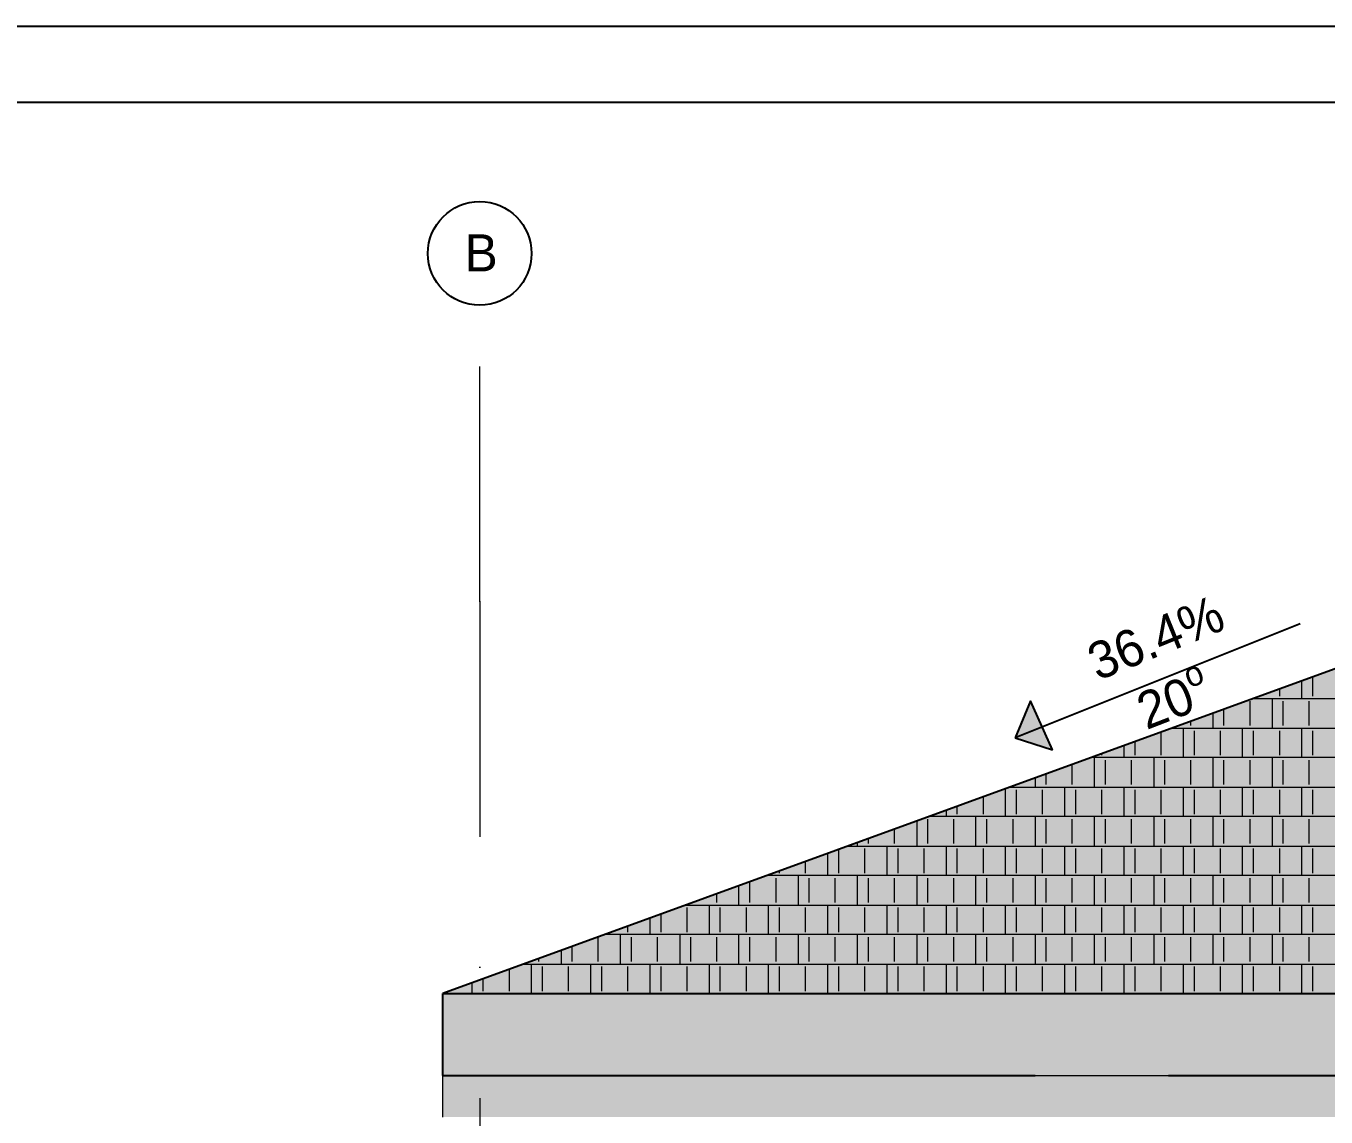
# Model space of a CAD drawing. Extents: x -1929 to 256751, y -18317 to 36108.
# Drawn here: x 12365.3 to 12804, y 1101.8 to 1470.1 of the extents above; entities that cross this region are included whole.
import ezdxf

# ---------------------------------------------------------------- set-up
doc = ezdxf.new("R2010")
doc.units = 0
doc.header["$LTSCALE"] = 5
doc.header["$MEASUREMENT"] = 0
doc.linetypes.add('- Осеви линии', pattern=[670.277762, 317.5, -176.388889, 0, -176.388874])
doc.linetypes.add('- Скирити линии', pattern=[245, 200, -45])
for name, color, linetype in [('4 _ - Фрагмент - Разрез.2D Elements', 7, 'Continuous'), ('4 _ - Щриховки - Основни.2D Elements', 7, 'Continuous'), ('6 _ - Конструктивни оси.Dimensioning', 7, 'Continuous'), ('7 _ - Основни елементи.2D Elements', 7, 'Continuous'), ('KEREMIDI', 7, 'Continuous'), ('Structural - Bearing', 7, 'Continuous')]:
    doc.layers.add(name, color=color, linetype=linetype)
doc.styles.add('GENERATED_STYLE_1', font='GOTHIC.TTF')
doc.styles.add('GENERATED_STYLE_3', font='GOTHIC.TTF')

# ---------------------------------------------------------------- blocks, each defined once
blk = doc.blocks.new('*X18')
at = {"layer": 'KEREMIDI', "color": 250, "linetype": 'Continuous', "lineweight": 13, "ltscale": 0.01, "true_color": 0x2a2a2a}
for p, q in [((23302.7, 24727.2), (23302.7, 24847.6)), ((23376.7, 24744.3), (23376.7, 24874.6)), ((23152.7, 24744.3), (23152.7, 24793)), ((22952.7, 24545.2), (22952.7, 24710.1)), ((23102.7, 24727.2), (22971.7, 24727.2)), ((23902.7, 24727.2), (23102.7, 24727.2)), ((23102.7, 24727.2), (23102.7, 24528.1)), ((23176.7, 24545.2), (23176.7, 24710.1)), ((23352.7, 24545.2), (23352.7, 24710.1)), ((22552.7, 24545.2), (22552.7, 24574.7)), ((22702.7, 24528.1), (22702.7, 24629.3)), ((22776.7, 24545.2), (22776.7, 24656.2)), ((22352.7, 24346.2), (22352.7, 24501.9)), ((22424.8, 24528.1), (23102.7, 24528.1)), ((22502.7, 24329.1), (22502.7, 24528.1)), ((22576.7, 24346.2), (22576.7, 24511)), ((22752.7, 24346.2), (22752.7, 24511)), ((22902.7, 24329.1), (22902.7, 24528.1)), ((22976.7, 24346.2), (22976.7, 24511)), ((23102.7, 24528.1), (23902.7, 24528.1)), ((23152.7, 24346.2), (23152.7, 24511)), ((23302.7, 24329.1), (23302.7, 24528.1)), ((23376.7, 24346.2), (23376.7, 24511)), ((22102.7, 24329.1), (22102.7, 24410.9)), ((22176.7, 24346.2), (22176.7, 24437.8)), ((22302.7, 24329.1), (21877.9, 24329.1)), ((21902.7, 24130), (21902.7, 24329.1)), ((21952.7, 24346.2), (21952.7, 24356.3)), ((21976.7, 24147.1), (21976.7, 24311.9)), ((22152.7, 24147.1), (22152.7, 24311.9)), ((23102.7, 24329.1), (22302.7, 24329.1)), ((22302.7, 24329.1), (22302.7, 24130)), ((22376.7, 24147.1), (22376.7, 24311.9)), ((22552.7, 24147.1), (22552.7, 24311.9)), ((22702.7, 24130), (22702.7, 24329.1)), ((22776.7, 24147.1), (22776.7, 24311.9)), ((22952.7, 24147.1), (22952.7, 24311.9)), ((23902.7, 24329.1), (23102.7, 24329.1)), ((23102.7, 24329.1), (23102.7, 24130)), ((23176.7, 24147.1), (23176.7, 24311.9)), ((23352.7, 24147.1), (23352.7, 24311.9)), ((21752.7, 24147.1), (21752.7, 24283.5)), ((21502.7, 24192.5), (21502.7, 24130)), ((21576.7, 24147.1), (21576.7, 24219.4)), ((21152.7, 23948), (21152.7, 24065.1)), ((21302.7, 23930.9), (21302.7, 24119.7)), ((21331, 24130), (21502.7, 24130)), ((21376.7, 23948), (21376.7, 24112.9)), ((21502.7, 24130), (22302.7, 24130)), ((21552.7, 23948), (21552.7, 24112.9)), ((21702.7, 23930.9), (21702.7, 24130)), ((21776.7, 23948), (21776.7, 24112.9)), ((21952.7, 23948), (21952.7, 24112.9)), ((22102.7, 23930.9), (22102.7, 24130)), ((22176.7, 23948), (22176.7, 24112.9)), ((22302.7, 24130), (23102.7, 24130)), ((22352.7, 23948), (22352.7, 24112.9)), ((22502.7, 23930.9), (22502.7, 24130)), ((22576.7, 23948), (22576.7, 24112.9)), ((22752.7, 23948), (22752.7, 24112.9)), ((22902.7, 23930.9), (22902.7, 24130)), ((22976.7, 23948), (22976.7, 24112.9)), ((23102.7, 24130), (23902.7, 24130)), ((23152.7, 23948), (23152.7, 24112.9)), ((23302.7, 23930.9), (23302.7, 24130)), ((23376.7, 23948), (23376.7, 24112.9)), ((20902.7, 23930.9), (20902.7, 23974.1)), ((20976.7, 23948), (20976.7, 24001)), ((20702.7, 23901.3), (20702.7, 23731.9)), ((20776.7, 23749), (20776.7, 23913.8)), ((21502.7, 23930.9), (20784.1, 23930.9)), ((20952.7, 23749), (20952.7, 23913.8)), ((21102.7, 23731.9), (21102.7, 23930.9)), ((21176.7, 23749), (21176.7, 23913.8)), ((21352.7, 23749), (21352.7, 23913.8)), ((22302.7, 23930.9), (21502.7, 23930.9)), ((21502.7, 23930.9), (21502.7, 23731.9)), ((21576.7, 23749), (21576.7, 23913.8)), ((21752.7, 23749), (21752.7, 23913.8)), ((21902.7, 23731.9), (21902.7, 23930.9)), ((21976.7, 23749), (21976.7, 23913.8)), ((22152.7, 23749), (22152.7, 23913.8)), ((23102.7, 23930.9), (22302.7, 23930.9)), ((22302.7, 23930.9), (22302.7, 23731.9)), ((22376.7, 23749), (22376.7, 23913.8)), ((22552.7, 23749), (22552.7, 23913.8)), ((22702.7, 23731.9), (22702.7, 23930.9)), ((22776.7, 23749), (22776.7, 23913.8)), ((22952.7, 23749), (22952.7, 23913.8)), ((23902.7, 23930.9), (23102.7, 23930.9)), ((23102.7, 23930.9), (23102.7, 23731.9)), ((23176.7, 23749), (23176.7, 23913.8)), ((23352.7, 23749), (23352.7, 23913.8)), ((20376.7, 23749), (20376.7, 23782.7)), ((20552.7, 23749), (20552.7, 23846.7)), ((20176.7, 23549.9), (20176.7, 23709.9)), ((20237.2, 23731.9), (20702.7, 23731.9)), ((20302.7, 23731.9), (20302.7, 23755.7)), ((20352.7, 23549.9), (20352.7, 23714.8)), ((20502.7, 23532.8), (20502.7, 23731.9)), ((20576.7, 23549.9), (20576.7, 23714.8)), ((20702.7, 23731.9), (21502.7, 23731.9)), ((20752.7, 23549.9), (20752.7, 23714.8)), ((20902.7, 23532.8), (20902.7, 23731.9)), ((20976.7, 23549.9), (20976.7, 23714.8)), ((21152.7, 23549.9), (21152.7, 23714.8)), ((21302.7, 23532.8), (21302.7, 23731.9)), ((21376.7, 23549.9), (21376.7, 23714.8)), ((21502.7, 23731.9), (22302.7, 23731.9)), ((21552.7, 23549.9), (21552.7, 23714.8)), ((21702.7, 23532.8), (21702.7, 23731.9)), ((21776.7, 23549.9), (21776.7, 23714.8)), ((21952.7, 23549.9), (21952.7, 23714.8)), ((22102.7, 23532.8), (22102.7, 23731.9)), ((22176.7, 23549.9), (22176.7, 23714.8)), ((22302.7, 23731.9), (23102.7, 23731.9)), ((22352.7, 23549.9), (22352.7, 23714.8)), ((22502.7, 23532.8), (22502.7, 23731.9)), ((22576.7, 23549.9), (22576.7, 23714.8)), ((22752.7, 23549.9), (22752.7, 23714.8)), ((22902.7, 23532.8), (22902.7, 23731.9)), ((22976.7, 23549.9), (22976.7, 23714.8)), ((23102.7, 23731.9), (23902.7, 23731.9)), ((23152.7, 23549.9), (23152.7, 23714.8)), ((23302.7, 23532.8), (23302.7, 23731.9)), ((23376.7, 23549.9), (23376.7, 23714.8)), ((19952.7, 23549.9), (19952.7, 23628.3)), ((20102.7, 23532.8), (20102.7, 23682.9)), ((19902.7, 23532.8), (19690.3, 23532.8)), ((19702.7, 23532.8), (19702.7, 23537.3)), ((19776.7, 23549.9), (19776.7, 23564.3)), ((20702.7, 23532.8), (19902.7, 23532.8)), ((19902.7, 23532.8), (19902.7, 23333.8)), ((20302.7, 23333.8), (20302.7, 23532.8)), ((21502.7, 23532.8), (20702.7, 23532.8)), ((20702.7, 23532.8), (20702.7, 23333.8)), ((21102.7, 23333.8), (21102.7, 23532.8)), ((22302.7, 23532.8), (21502.7, 23532.8)), ((21502.7, 23532.8), (21502.7, 23333.8)), ((21902.7, 23333.8), (21902.7, 23532.8)), ((23102.7, 23532.8), (22302.7, 23532.8)), ((22302.7, 23532.8), (22302.7, 23333.8)), ((22702.7, 23333.8), (22702.7, 23532.8)), ((23902.7, 23532.8), (23102.7, 23532.8)), ((23102.7, 23532.8), (23102.7, 23333.8)), ((19502.7, 23333.8), (19502.7, 23464.5)), ((19576.7, 23350.9), (19576.7, 23491.5)), ((19752.7, 23350.9), (19752.7, 23515.7)), ((19976.7, 23350.9), (19976.7, 23515.7)), ((20152.7, 23350.9), (20152.7, 23515.7)), ((20376.7, 23350.9), (20376.7, 23515.7)), ((20552.7, 23350.9), (20552.7, 23515.7)), ((20776.7, 23350.9), (20776.7, 23515.7)), ((20952.7, 23350.9), (20952.7, 23515.7)), ((21176.7, 23350.9), (21176.7, 23515.7)), ((21352.7, 23350.9), (21352.7, 23515.7)), ((21576.7, 23350.9), (21576.7, 23515.7)), ((21752.7, 23350.9), (21752.7, 23515.7)), ((21976.7, 23350.9), (21976.7, 23515.7)), ((22152.7, 23350.9), (22152.7, 23515.7)), ((22376.7, 23350.9), (22376.7, 23515.7)), ((22552.7, 23350.9), (22552.7, 23515.7)), ((22776.7, 23350.9), (22776.7, 23515.7)), ((22952.7, 23350.9), (22952.7, 23515.7)), ((23176.7, 23350.9), (23176.7, 23515.7)), ((23352.7, 23350.9), (23352.7, 23515.7)), ((19352.7, 23350.9), (19352.7, 23409.9)), ((18976.7, 23151.8), (18976.7, 23273.1)), ((19143.4, 23333.8), (19902.7, 23333.8)), ((19152.7, 23151.8), (19152.7, 23316.7)), ((19302.7, 23134.7), (19302.7, 23333.8)), ((19376.7, 23151.8), (19376.7, 23316.7)), ((19552.7, 23151.8), (19552.7, 23316.7)), ((19702.7, 23134.7), (19702.7, 23333.8)), ((19776.7, 23151.8), (19776.7, 23316.7)), ((19902.7, 23333.8), (20702.7, 23333.8)), ((19952.7, 23151.8), (19952.7, 23316.7)), ((20102.7, 23134.7), (20102.7, 23333.8)), ((20176.7, 23151.8), (20176.7, 23316.7)), ((20352.7, 23151.8), (20352.7, 23316.7)), ((20502.7, 23134.7), (20502.7, 23333.8)), ((20576.7, 23151.8), (20576.7, 23316.7)), ((20702.7, 23333.8), (21502.7, 23333.8)), ((20752.7, 23151.8), (20752.7, 23316.7)), ((20902.7, 23134.7), (20902.7, 23333.8)), ((20976.7, 23151.8), (20976.7, 23316.7)), ((21152.7, 23151.8), (21152.7, 23316.7)), ((21302.7, 23134.7), (21302.7, 23333.8)), ((21376.7, 23151.8), (21376.7, 23316.7)), ((21502.7, 23333.8), (22302.7, 23333.8)), ((21552.7, 23151.8), (21552.7, 23316.7)), ((21702.7, 23134.7), (21702.7, 23333.8)), ((21776.7, 23151.8), (21776.7, 23316.7)), ((21952.7, 23151.8), (21952.7, 23316.7)), ((22102.7, 23134.7), (22102.7, 23333.8)), ((22176.7, 23151.8), (22176.7, 23316.7)), ((22302.7, 23333.8), (23102.7, 23333.8)), ((22352.7, 23151.8), (22352.7, 23316.7)), ((22502.7, 23134.7), (22502.7, 23333.8)), ((22576.7, 23151.8), (22576.7, 23316.7)), ((22752.7, 23151.8), (22752.7, 23316.7)), ((22902.7, 23134.7), (22902.7, 23333.8)), ((22976.7, 23151.8), (22976.7, 23316.7)), ((23102.7, 23333.8), (23902.7, 23333.8)), ((23152.7, 23151.8), (23152.7, 23316.7)), ((23302.7, 23134.7), (23302.7, 23333.8)), ((23376.7, 23151.8), (23376.7, 23316.7)), ((18752.7, 23151.8), (18752.7, 23191.6)), ((18902.7, 23134.7), (18902.7, 23246.2)), ((18552.7, 22952.8), (18552.7, 23117.6)), ((19102.7, 23134.7), (18596.5, 23134.7)), ((18702.7, 22935.7), (18702.7, 23134.7)), ((18776.7, 22952.8), (18776.7, 23117.6)), ((18952.7, 22952.8), (18952.7, 23117.6)), ((19902.7, 23134.7), (19102.7, 23134.7)), ((19102.7, 23134.7), (19102.7, 22935.7)), ((19176.7, 22952.8), (19176.7, 23117.6)), ((19352.7, 22952.8), (19352.7, 23117.6)), ((19502.7, 22935.7), (19502.7, 23134.7)), ((19576.7, 22952.8), (19576.7, 23117.6)), ((19752.7, 22952.8), (19752.7, 23117.6)), ((20702.7, 23134.7), (19902.7, 23134.7)), ((19902.7, 23134.7), (19902.7, 22935.7)), ((19976.7, 22952.8), (19976.7, 23117.6)), ((20152.7, 22952.8), (20152.7, 23117.6)), ((20302.7, 22935.7), (20302.7, 23134.7)), ((20376.7, 22952.8), (20376.7, 23117.6)), ((20552.7, 22952.8), (20552.7, 23117.6)), ((21502.7, 23134.7), (20702.7, 23134.7)), ((20702.7, 23134.7), (20702.7, 22935.7)), ((20776.7, 22952.8), (20776.7, 23117.6)), ((20952.7, 22952.8), (20952.7, 23117.6)), ((21102.7, 22935.7), (21102.7, 23134.7)), ((21176.7, 22952.8), (21176.7, 23117.6)), ((21352.7, 22952.8), (21352.7, 23117.6)), ((22302.7, 23134.7), (21502.7, 23134.7)), ((21502.7, 23134.7), (21502.7, 22935.7)), ((21576.7, 22952.8), (21576.7, 23117.6)), ((21752.7, 22952.8), (21752.7, 23117.6)), ((21902.7, 22935.7), (21902.7, 23134.7)), ((21976.7, 22952.8), (21976.7, 23117.6)), ((22152.7, 22952.8), (22152.7, 23117.6)), ((23102.7, 23134.7), (22302.7, 23134.7)), ((22302.7, 23134.7), (22302.7, 22935.7)), ((22376.7, 22952.8), (22376.7, 23117.6)), ((22552.7, 22952.8), (22552.7, 23117.6)), ((22702.7, 22935.7), (22702.7, 23134.7)), ((22776.7, 22952.8), (22776.7, 23117.6)), ((22952.7, 22952.8), (22952.7, 23117.6)), ((23902.7, 23134.7), (23102.7, 23134.7)), ((23102.7, 23134.7), (23102.7, 22935.7)), ((23176.7, 22952.8), (23176.7, 23117.6)), ((23352.7, 22952.8), (23352.7, 23117.6)), ((18302.7, 23027.8), (18302.7, 22935.7)), ((18376.7, 22952.8), (18376.7, 23054.7)), ((18049.6, 22935.7), (18302.7, 22935.7)), ((18102.7, 22736.6), (18102.7, 22935.7)), ((18152.7, 22952.8), (18152.7, 22973.2)), ((18176.7, 22753.7), (18176.7, 22918.6)), ((18302.7, 22935.7), (19102.7, 22935.7)), ((18352.7, 22753.7), (18352.7, 22918.6)), ((18502.7, 22736.6), (18502.7, 22935.7)), ((18576.7, 22753.7), (18576.7, 22918.6)), ((18752.7, 22753.7), (18752.7, 22918.6)), ((18902.7, 22736.6), (18902.7, 22935.7)), ((18976.7, 22753.7), (18976.7, 22918.6)), ((19102.7, 22935.7), (19902.7, 22935.7)), ((19152.7, 22753.7), (19152.7, 22918.6)), ((19302.7, 22736.6), (19302.7, 22935.7)), ((19376.7, 22753.7), (19376.7, 22918.6)), ((19552.7, 22753.7), (19552.7, 22918.6)), ((19702.7, 22736.6), (19702.7, 22935.7)), ((19776.7, 22753.7), (19776.7, 22918.6)), ((19902.7, 22935.7), (20702.7, 22935.7)), ((19952.7, 22753.7), (19952.7, 22918.6)), ((20102.7, 22736.6), (20102.7, 22935.7)), ((20176.7, 22753.7), (20176.7, 22918.6)), ((20352.7, 22753.7), (20352.7, 22918.6)), ((20502.7, 22736.6), (20502.7, 22935.7)), ((20576.7, 22753.7), (20576.7, 22918.6)), ((20702.7, 22935.7), (21502.7, 22935.7)), ((20752.7, 22753.7), (20752.7, 22918.6)), ((20902.7, 22736.6), (20902.7, 22935.7)), ((20976.7, 22753.7), (20976.7, 22918.6)), ((21152.7, 22753.7), (21152.7, 22918.6)), ((21302.7, 22736.6), (21302.7, 22935.7)), ((21376.7, 22753.7), (21376.7, 22918.6)), ((21502.7, 22935.7), (22302.7, 22935.7)), ((21552.7, 22753.7), (21552.7, 22918.6)), ((21702.7, 22736.6), (21702.7, 22935.7)), ((21776.7, 22753.7), (21776.7, 22918.6)), ((21952.7, 22753.7), (21952.7, 22918.6)), ((22102.7, 22736.6), (22102.7, 22935.7)), ((22176.7, 22753.7), (22176.7, 22918.6)), ((22302.7, 22935.7), (23102.7, 22935.7)), ((22352.7, 22753.7), (22352.7, 22918.6)), ((22502.7, 22736.6), (22502.7, 22935.7)), ((22576.7, 22753.7), (22576.7, 22918.6)), ((22752.7, 22753.7), (22752.7, 22918.6)), ((22902.7, 22736.6), (22902.7, 22935.7)), ((22976.7, 22753.7), (22976.7, 22918.6)), ((23102.7, 22935.7), (23902.7, 22935.7)), ((23152.7, 22753.7), (23152.7, 22918.6)), ((23302.7, 22736.6), (23302.7, 22935.7)), ((23376.7, 22753.7), (23376.7, 22918.6)), ((17776.7, 22753.7), (17776.7, 22836.3)), ((17952.7, 22753.7), (17952.7, 22900.4)), ((17552.7, 22753.7), (17552.7, 22754.8)), ((17702.7, 22736.6), (17702.7, 22809.4)), ((19902.7, 22736.6), (19102.7, 22736.6)), ((20702.7, 22736.6), (19902.7, 22736.6)), ((21502.7, 22736.6), (20702.7, 22736.6)), ((22302.7, 22736.6), (21502.7, 22736.6)), ((23102.7, 22736.6), (22302.7, 22736.6)), ((23902.7, 22736.6), (23102.7, 22736.6))]:
    blk.add_line(p, q, dxfattribs=at)

msp = doc.modelspace()

# ---------------------------------------------------------------- hatches: boundary and pattern name
at = {"layer": '4 _ - Щриховки - Основни.2D Elements', "linetype": 'Continuous', "lineweight": 15}
msp.add_hatch(color=256, dxfattribs=at).paths.add_polyline_path([(12704.32, 1242.27), (12699.12, 1229.75), (12711.68, 1225.8)])
at = {"layer": 'KEREMIDI', "linetype": 'Continuous', "lineweight": 0, "true_color": 0xdedede}
for points in [[(12505.9, 1143.49), (13195.9, 1143.49), (13195.9, 1361.87), (13150.9, 1378.25)], [(13195.9, 1143.49), (12505.9, 1143.49), (12505.9, 1133.92), (13195.9, 1133.92)], [(12505.9, 1133.92), (12505.9, 1130.72), (13195.9, 1130.72), (13195.9, 1133.92)], [(12505.9, 1115.82), (13195.9, 1115.82), (13195.9, 1130.72), (12505.9, 1130.72)]]:
    msp.add_hatch(color=254, dxfattribs=at).paths.add_polyline_path(points)
at = {"layer": 'Structural - Bearing', "linetype": 'Continuous', "lineweight": 0, "true_color": 0xdedede}
msp.add_hatch(color=254, dxfattribs=at).paths.add_polyline_path([(12505.9, 1101.82), (13195.9, 1101.82), (13195.9, 1115.82), (12505.9, 1115.82)])

# ---------------------------------------------------------------- linework, layer by layer
at = {"layer": '4 _ - Щриховки - Основни.2D Elements', "linetype": 'Continuous', "lineweight": 13, "ltscale": 0.01, "flags": 128}
msp.add_lwpolyline([(12704.32, 1242.27), (12699.12, 1229.75), (12711.68, 1225.8)], close=True, dxfattribs=at)
at = {"layer": '6 _ - Конструктивни оси.Dimensioning', "linetype": '- Осеви линии', "lineweight": 20, "ltscale": 0.05}
for q in [(12518.4, 1375.82), (12518.4, 1375.82), (12518.4, 1375.82), (12518.4, 525.82), (12518.4, 525.82), (12518.4, 525.82)]:
    msp.add_line((12518.4, 1275.82), q, dxfattribs=at)
at = {"layer": '6 _ - Конструктивни оси.Dimensioning', "linetype": 'Continuous', "lineweight": 25, "ltscale": 0.01}
msp.add_circle((12518.4, 1393.32), 17.5, dxfattribs=at)
msp.add_circle((12518.4, 1393.32), 17.5, dxfattribs=at)
msp.add_circle((12518.4, 1393.32), 17.5, dxfattribs=at)
at = {"layer": '6 _ - Конструктивни оси.Dimensioning', "linetype": '- Осеви линии', "lineweight": 20, "ltscale": 0.01}
msp.add_point((12518.4, 1275.82), dxfattribs=at)
msp.add_point((12518.4, 1275.82), dxfattribs=at)
msp.add_point((12518.4, 1275.82), dxfattribs=at)
msp.add_point((12518.4, 1275.82), dxfattribs=at)
msp.add_point((12518.4, 1275.82), dxfattribs=at)
msp.add_point((12518.4, 1275.82), dxfattribs=at)
at = {"layer": '7 _ - Основни елементи.2D Elements', "linetype": 'Continuous', "lineweight": 25, "ltscale": 0.2, "flags": 128}
for points in [[(11656.17, 1470.07), (13705.1, 1470.07), (13705.1, 28.62), (11656.17, 28.62)], [(11781.93, 1444.31), (13679.34, 1444.31), (13679.34, 54.39), (11781.93, 54.39)]]:
    msp.add_lwpolyline(points, close=True, dxfattribs=at)
msp.add_lwpolyline([(12795.27, 1268.25), (12699.12, 1229.75)], dxfattribs=at)
at = {"layer": '7 _ - Основни елементи.2D Elements', "linetype": '- Скирити линии', "lineweight": 25, "ltscale": 0.2, "flags": 128}
msp.add_lwpolyline([(12704.32, 1242.27), (12699.12, 1229.75), (12711.68, 1225.8)], close=True, dxfattribs=at)
msp.add_lwpolyline([(12505.9, 1115.82), (13197.31, 1115.82)], dxfattribs=at)
at = {"layer": 'KEREMIDI', "color": 250, "linetype": 'Continuous', "lineweight": 25, "ltscale": 0.01, "true_color": 0x2a2a2a}
for p, q in [((13150.9, 1378.25), (12505.9, 1143.49)), ((12505.9, 1143.49), (13195.9, 1143.49)), ((12505.9, 1133.92), (12505.9, 1143.49)), ((12505.9, 1130.72), (12505.9, 1133.92)), ((12505.9, 1115.82), (12505.9, 1130.72))]:
    msp.add_line(p, q, dxfattribs=at)
at = {"layer": 'Structural - Bearing', "color": 250, "linetype": 'Continuous', "lineweight": 20, "ltscale": 0.01, "true_color": 0x222222}
for p, q in [((12505.9, 1115.82), (13195.9, 1115.82)), ((12505.9, 1101.82), (12505.9, 1115.82))]:
    msp.add_line(p, q, dxfattribs=at)

# ---------------------------------------------------------------- block references
at = {"color": 250, "linetype": 'Continuous', "lineweight": 20, "ltscale": 0.01, "true_color": 0x2a2a2a, "xscale": 0.04999999895859551, "yscale": 0.04999999895859551, "zscale": 0.04999999895859551}
msp.add_blockref('*X18', (11630.77, 6.66), dxfattribs=at)

# ---------------------------------------------------------------- texts
at = {"layer": '4 _ - Фрагмент - Разрез.2D Elements', "linetype": 'Continuous', "lineweight": 35, "char_height": 12.5, "attachment_point": 5, "style": 'GENERATED_STYLE_1'}
for s, insert, rotation in [('\\A1;{\\pqc;\\fCentury Gothic|b0|i0|c204|p34;36.4%}', (12746.61, 1263.56), 22.0308), ('\\A1;{\\pqc;\\fCentury Gothic|b0|i0|c204|p34;20\\fCentury Gothic|b0|i0|c204|p34;\\A1{\\H.66x;\\Sо^  ;}}', (12752.7, 1242.69), 21.1781)]:
    msp.add_mtext(s, dxfattribs=dict(at, insert=insert, rotation=rotation))
at = {"layer": '6 _ - Конструктивни оси.Dimensioning', "linetype": 'Continuous', "lineweight": 13, "insert": (12513.34, 1399.75), "char_height": 12.5, "attachment_point": 1, "style": 'GENERATED_STYLE_3'}
msp.add_mtext('\\A1;{\\pql;\\pt0;\\fCentury Gothic|b0|i0|c0|p34;В}', dxfattribs=at)
msp.add_mtext('\\A1;{\\pql;\\pt0;\\fCentury Gothic|b0|i0|c0|p34;В}', dxfattribs=at)
msp.add_mtext('\\A1;{\\pql;\\pt0;\\fCentury Gothic|b0|i0|c0|p34;В}', dxfattribs=at)

doc.saveas('drawing.dxf')
